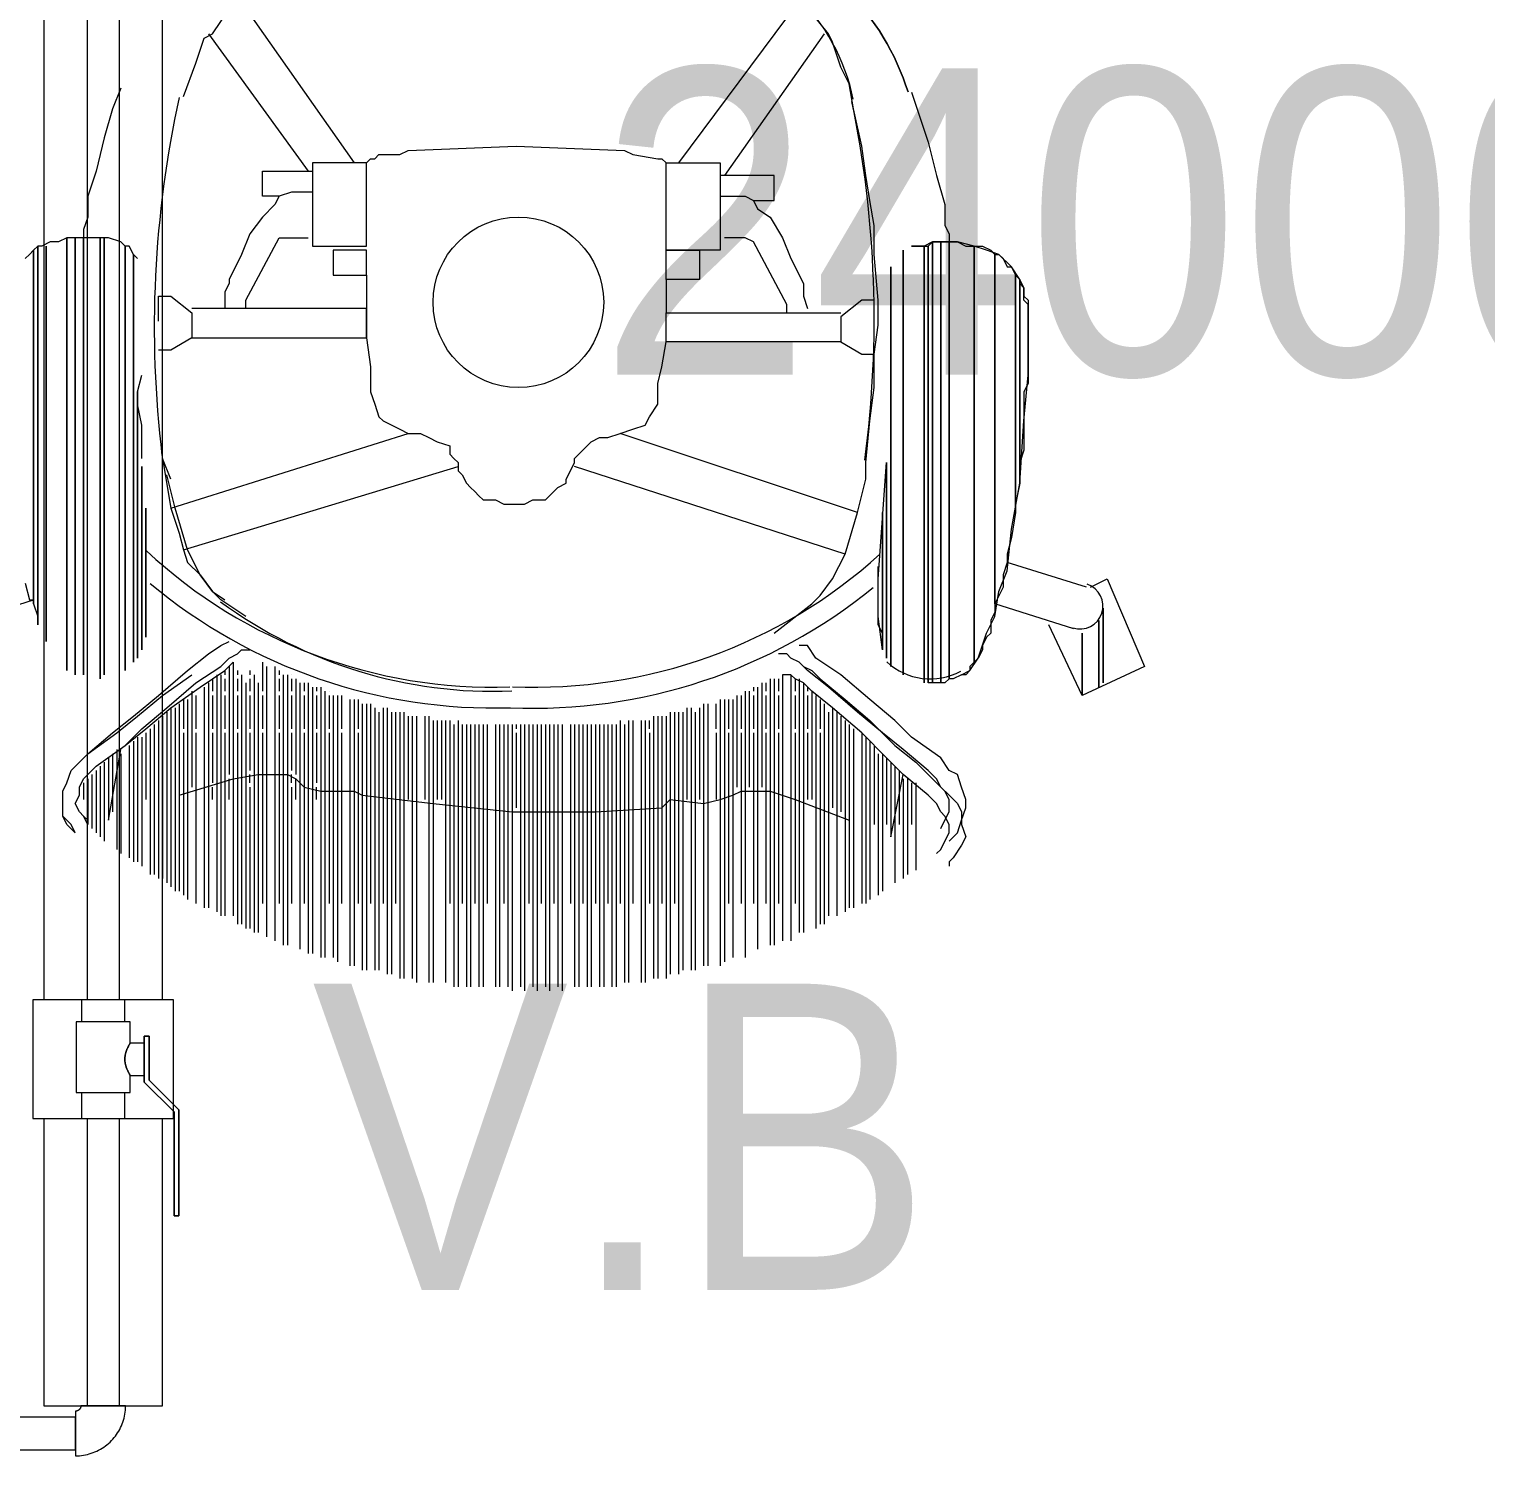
# Model space of a CAD drawing. Header units: metres. Extents: x 29 to 86.9, y -23.2 to 39.7.
# Drawn here: x 72.116 to 72.972, y -19.082 to -18.243 of the extents above; entities that cross this region are included whole.
import ezdxf

# ---------------------------------------------------------------- set-up
doc = ezdxf.new("R2010")
doc.units = ezdxf.units.M
doc.header["$LTSCALE"] = 100
doc.layers.get('0').update_dxf_attribs({"color": 254})
for name, color, linetype, lineweight in [('A-ANNO-NOTE', 7, 'Continuous', 9), ('Arqui', 8, 'Continuous', 0), ('M-EQPM-IDEN', 7, 'Continuous', 9), ('P-PIPE', 7, 'Continuous', 18)]:
    doc.layers.add(name, color=color, linetype=linetype, lineweight=lineweight)
doc.styles.add('SansSerif', font='SANSS__.TTF', dxfattribs={"width": 0.9, "height": 0.18})
doc.styles.add('SansSerif_1', font='SANSS__.TTF', dxfattribs={"width": 0.9, "height": 0.0018})

# ---------------------------------------------------------------- blocks, each defined once
blk = doc.blocks.new('A$C9582355f')
at = {"layer": 'Arqui'}
blk.add_lwpolyline([(43.64967, 4.88367, 0.237839), (43.55505, 4.98056, -0.237839)], format="xyb", close=True, dxfattribs=at)
for points in [[(43.22381, 4.88109), (43.23114, 4.90065), (43.23603, 4.91532), (43.24093, 4.91777), (43.25071, 4.93244), (43.25804, 4.93978), (43.2825, 4.95935), (43.29473, 4.96424), (43.29962, 4.96668), (43.31674, 4.96913), (43.33141, 4.97157)], [(43.57108, 4.5656), (43.59309, 4.58272), (43.59798, 4.58761), (43.60532, 4.5974), (43.61266, 4.61207), (43.61999, 4.63653), (43.62488, 4.65609), (43.62488, 4.66587), (43.62733, 4.69033), (43.62978, 4.70989), (43.62978, 4.72946), (43.63222, 4.74658), (43.63222, 4.76125), (43.62978, 4.78815), (43.62978, 4.80527), (43.62733, 4.81995), (43.62488, 4.83462), (43.62244, 4.85174), (43.61755, 4.87375), (43.6151, 4.88842), (43.61021, 4.89821), (43.60532, 4.91288), (43.60287, 4.91777), (43.59309, 4.93)], [(43.2556, 4.93978), (43.32408, 4.84196)], [(43.58575, 4.93734), (43.51483, 4.84196)], [(43.23848, 4.91777), (43.29717, 4.83707)], [(43.60043, 4.91777), (43.54173, 4.83462)], [(43.18712, 4.88598), (43.18223, 4.87375), (43.17734, 4.85663), (43.17245, 4.83707), (43.16756, 4.82239), (43.16756, 4.81016), (43.16511, 4.80283), (43.16511, 4.79794)], [(43.65179, 4.88353), (43.65668, 4.86886), (43.66157, 4.85418), (43.66646, 4.83462), (43.67135, 4.8175), (43.67135, 4.80527)], [(43.33141, 4.84196), (43.33386, 4.8444), (43.3363, 4.8444), (43.33875, 4.84685), (43.35098, 4.84685), (43.35587, 4.84929), (43.41945, 4.85174), (43.48304, 4.84929), (43.48793, 4.84685), (43.5026, 4.8444), (43.50505, 4.8444), (43.5075, 4.84196)], [(43.66157, 4.85418), (43.66646, 4.83462), (43.67135, 4.8175), (43.67135, 4.80527), (43.6738, 4.80038), (43.6738, 4.79549)], [(43.29962, 4.82484), (43.28739, 4.82484), (43.28005, 4.82239), (43.27027, 4.82239), (43.27027, 4.83707), (43.29962, 4.83707)], [(43.53929, 4.82239), (43.55396, 4.82239), (43.55885, 4.81995), (43.57108, 4.81995), (43.57108, 4.83462), (43.53929, 4.83462)], [(43.28005, 4.82239), (43.27761, 4.8175), (43.27027, 4.81016), (43.26294, 4.80038), (43.25804, 4.78815), (43.25071, 4.77348), (43.25071, 4.77103), (43.24826, 4.76614), (43.24826, 4.75881), (43.24826, 4.75636)], [(43.55885, 4.81995), (43.5613, 4.81506), (43.56864, 4.81016), (43.57597, 4.79794), (43.58086, 4.78571), (43.5882, 4.77103), (43.5882, 4.76859), (43.5882, 4.76614), (43.5882, 4.7637), (43.59065, 4.75636)], [(43.1969, 4.78571), (43.19446, 4.78815), (43.19201, 4.79304), (43.18957, 4.79304), (43.18712, 4.79549), (43.17979, 4.79794), (43.17734, 4.79794), (43.17489, 4.79794), (43.17, 4.79794), (43.16756, 4.79794), (43.16511, 4.79794), (43.16022, 4.79794), (43.15533, 4.79794), (43.15044, 4.79549), (43.14555, 4.79549), (43.14066, 4.79304), (43.13821, 4.79304), (43.13576, 4.7906), (43.13332, 4.78815), (43.13087, 4.78571)], [(43.13087, 4.59495), (43.13332, 4.58517), (43.13576, 4.58517)], [(43.15533, 4.54359), (43.15533, 4.79794), (43.15533, 4.54359)], [(43.16022, 4.54115), (43.16022, 4.79794), (43.16022, 4.54115)], [(43.16511, 4.54115), (43.16511, 4.79794), (43.16511, 4.54115)], [(43.17489, 4.5387), (43.17489, 4.79794), (43.17489, 4.5387)], [(43.17734, 4.54115), (43.17734, 4.79794), (43.17734, 4.54115)], [(43.26049, 4.75636), (43.26049, 4.76125), (43.28005, 4.79794), (43.28495, 4.79794), (43.29717, 4.79794)], [(43.57842, 4.75392), (43.57842, 4.75881), (43.55885, 4.79549), (43.55396, 4.79794), (43.54173, 4.79794)], [(43.68113, 4.54115), (43.68602, 4.54359), (43.69092, 4.55093), (43.69581, 4.5656), (43.7007, 4.57539), (43.70314, 4.59006), (43.70803, 4.60229), (43.71048, 4.62674), (43.71537, 4.65365), (43.71782, 4.69033), (43.72026, 4.71723), (43.72026, 4.73435), (43.72026, 4.75147), (43.72026, 4.75881), (43.71782, 4.76125), (43.71782, 4.76859), (43.71537, 4.77348), (43.71048, 4.78082), (43.70314, 4.78815), (43.69581, 4.7906), (43.68847, 4.79304), (43.67869, 4.79549), (43.6738, 4.79549), (43.66401, 4.79549), (43.65912, 4.79304), (43.65179, 4.79304), (43.65912, 4.79304), (43.66157, 4.79304), (43.66401, 4.79549), (43.66891, 4.79549), (43.67135, 4.79549), (43.6738, 4.79549), (43.67869, 4.79549), (43.68358, 4.79304), (43.68847, 4.79304), (43.69336, 4.79304), (43.69825, 4.7906), (43.7007, 4.78815), (43.70314, 4.78815), (43.70559, 4.78571), (43.70803, 4.78082), (43.71048, 4.78082), (43.71293, 4.77593), (43.71537, 4.77348), (43.71537, 4.77103), (43.71782, 4.76859), (43.71782, 4.7637), (43.72026, 4.76125), (43.72026, 4.75881), (43.72026, 4.75392), (43.72026, 4.75147), (43.72026, 4.74902), (43.72026, 4.74169), (43.72026, 4.7319), (43.72026, 4.72212), (43.72026, 4.71234), (43.71782, 4.70745), (43.71782, 4.69033), (43.71782, 4.67321), (43.71537, 4.66587), (43.71537, 4.65365), (43.71293, 4.64142), (43.71293, 4.63653), (43.71048, 4.62185), (43.70803, 4.61207), (43.70803, 4.60718), (43.70559, 4.59984), (43.70559, 4.59251), (43.7007, 4.58272)], [(43.66401, 4.53626), (43.66401, 4.79549), (43.66401, 4.53626)], [(43.66891, 4.53626), (43.66891, 4.79549), (43.66891, 4.53626)], [(43.6738, 4.5387), (43.6738, 4.79549), (43.6738, 4.5387)], [(43.13576, 4.58272), (43.13576, 4.7906), (43.13576, 4.58272)], [(43.13821, 4.5705), (43.13821, 4.79304), (43.13821, 4.5705)], [(43.1431, 4.56071), (43.1431, 4.79304), (43.1431, 4.56071)], [(43.18957, 4.54359), (43.18957, 4.79304), (43.18957, 4.54359)], [(43.19446, 4.54848), (43.19446, 4.78815), (43.19446, 4.54848)], [(43.33141, 4.77593), (43.33141, 4.7906), (43.31185, 4.7906), (43.31185, 4.77593), (43.33141, 4.77593), (43.33141, 4.75636), (43.33141, 4.73924), (43.33386, 4.72212), (43.33386, 4.71479), (43.33386, 4.70745), (43.3363, 4.70011), (43.33875, 4.69278), (43.34119, 4.69033), (43.35098, 4.68544), (43.35587, 4.68299), (43.36321, 4.68299), (43.3681, 4.68055), (43.37299, 4.6781), (43.38032, 4.67566), (43.38032, 4.67076), (43.38277, 4.66832), (43.38522, 4.66587), (43.38522, 4.66098), (43.38766, 4.65854), (43.39011, 4.65365), (43.39255, 4.6512), (43.395, 4.64875), (43.39744, 4.64631), (43.39989, 4.64386), (43.40478, 4.64386), (43.40723, 4.64386), (43.41212, 4.64142), (43.41456, 4.64142), (43.41701, 4.64142), (43.41945, 4.64142), (43.4219, 4.64142), (43.42435, 4.64142), (43.42924, 4.64386), (43.43168, 4.64386), (43.43657, 4.64386), (43.43902, 4.64631), (43.44146, 4.64875), (43.44391, 4.6512), (43.4488, 4.65365), (43.4488, 4.65609), (43.45125, 4.66098), (43.45369, 4.66587), (43.45369, 4.66832), (43.45614, 4.67076), (43.45858, 4.67321), (43.46347, 4.6781), (43.46837, 4.68055), (43.47326, 4.68055), (43.48059, 4.68299), (43.48793, 4.68544), (43.49527, 4.68788), (43.49771, 4.69278), (43.5026, 4.70011), (43.5026, 4.70745), (43.5026, 4.71234), (43.50505, 4.72212), (43.5075, 4.7368)], [(43.64689, 4.54115), (43.64689, 4.7906), (43.64689, 4.54115)], [(43.65912, 4.53626), (43.65912, 4.79304), (43.65912, 4.53626)], [(43.66157, 4.53626), (43.66157, 4.79304), (43.66157, 4.53626)], [(43.68847, 4.54848), (43.68847, 4.79304), (43.68847, 4.54848)], [(43.7007, 4.58272), (43.7007, 4.78815), (43.7007, 4.58272)], [(43.63956, 4.54604), (43.63956, 4.78082), (43.63956, 4.54604)], [(43.5075, 4.77348), (43.5075, 4.75392)], [(43.63956, 4.76125), (43.63956, 4.77593), (43.63956, 4.76125)], [(43.71293, 4.63653), (43.71293, 4.77593), (43.71293, 4.63653)], [(43.71537, 4.65365), (43.71537, 4.77348), (43.71537, 4.65365)], [(43.20913, 4.74902), (43.20913, 4.7637), (43.21647, 4.7637), (43.2287, 4.75392), (43.2287, 4.73924), (43.21647, 4.7319), (43.20913, 4.7319)], [(43.24826, 4.76614), (43.24826, 4.75881)], [(43.62978, 4.76125), (43.62244, 4.76125), (43.61021, 4.75147), (43.61021, 4.7368), (43.62244, 4.72946), (43.62978, 4.72946)], [(43.2287, 4.73924), (43.33141, 4.73924), (43.33141, 4.75636), (43.2287, 4.75636)], [(43.61021, 4.7368), (43.5075, 4.7368), (43.5075, 4.75392), (43.61021, 4.75392)], [(43.19935, 4.66832), (43.19935, 4.68055), (43.19935, 4.68788), (43.1969, 4.70011), (43.1969, 4.70745), (43.19935, 4.71723)], [(43.63956, 4.54604), (43.63956, 4.705), (43.63956, 4.54604)], [(43.63956, 4.54604), (43.63956, 4.69767), (43.63956, 4.54604)], [(43.63956, 4.54604), (43.63956, 4.69278), (43.63956, 4.54604)], [(43.21647, 4.63897), (43.35587, 4.68299)], [(43.61999, 4.63653), (43.48059, 4.68299)], [(43.21647, 4.65609), (43.21158, 4.66832), (43.21647, 4.63897), (43.22136, 4.6243), (43.22381, 4.61452), (43.22625, 4.60718), (43.23359, 4.59984), (43.24093, 4.59006), (43.24826, 4.58517)], [(43.19935, 4.55582), (43.19935, 4.66343), (43.19935, 4.55582)], [(43.26049, 4.57539), (43.24582, 4.58517), (43.24093, 4.59006), (43.23359, 4.59984), (43.22625, 4.61452), (43.21891, 4.63897), (43.21402, 4.65854)], [(43.22381, 4.61452), (43.38522, 4.66343)], [(43.61266, 4.61207), (43.45369, 4.66343)], [(43.63467, 4.55582), (43.63222, 4.57539), (43.63222, 4.58761), (43.63222, 4.5974), (43.63711, 4.66587)], [(43.63711, 4.55093), (43.63711, 4.66587), (43.63711, 4.55093)], [(43.63711, 4.55093), (43.63711, 4.66587), (43.63711, 4.55093)], [(43.63711, 4.55338), (43.63711, 4.64386), (43.63711, 4.55338)], [(43.2018, 4.56316), (43.2018, 4.63897), (43.2018, 4.56316)], [(43.63467, 4.55582), (43.63467, 4.63653), (43.63467, 4.55582)], [(43.63467, 4.56071), (43.63467, 4.6243), (43.63467, 4.56071)], [(43.7545, 4.59251), (43.70803, 4.60718)], [(43.63467, 4.5656), (43.63222, 4.5705), (43.63222, 4.57539), (43.63222, 4.57783), (43.63222, 4.58272), (43.63222, 4.5974), (43.63222, 4.60473)], [(43.75695, 4.59251), (43.76673, 4.5974), (43.78874, 4.54604), (43.75206, 4.52892), (43.73249, 4.5705)], [(43.0893, 4.5705), (43.13576, 4.58517), (43.13576, 4.58272), (43.13821, 4.57539), (43.13821, 4.5705)], [(43.74716, 4.56805), (43.7007, 4.58272), (43.7007, 4.57783), (43.69825, 4.57294), (43.69825, 4.5656), (43.69581, 4.56316), (43.69336, 4.55827), (43.69336, 4.55582), (43.69092, 4.55093), (43.68847, 4.54848), (43.68602, 4.54604), (43.68602, 4.54359), (43.68358, 4.54115), (43.68113, 4.54115), (43.67624, 4.5387), (43.6738, 4.5387), (43.67135, 4.53626), (43.66891, 4.53626), (43.66401, 4.53626), (43.66157, 4.53626)], [(43.76184, 4.53381), (43.76184, 4.57294), (43.76184, 4.53381)], [(43.76184, 4.53381), (43.76184, 4.57294), (43.76184, 4.53381)], [(43.76428, 4.53626), (43.76428, 4.58028), (43.76428, 4.53626)], [(43.76428, 4.53626), (43.76428, 4.58028), (43.76428, 4.53626)], [(43.75206, 4.52892), (43.75206, 4.5656), (43.75206, 4.52892)], [(43.75206, 4.52892), (43.75206, 4.5656), (43.75206, 4.52892)], [(43.16022, 4.44822), (43.15777, 4.45311), (43.15288, 4.458), (43.15288, 4.46533), (43.15288, 4.47267), (43.15533, 4.47756), (43.15777, 4.4849), (43.16267, 4.48979), (43.16756, 4.49468), (43.18223, 4.50691), (43.19446, 4.51669), (43.20913, 4.52892), (43.22625, 4.54359), (43.23848, 4.55338), (43.24582, 4.55827), (43.25071, 4.56071)], [(43.16756, 4.45555), (43.16511, 4.458), (43.16267, 4.46044), (43.16022, 4.46533), (43.16267, 4.47023), (43.16267, 4.47512), (43.16511, 4.48001), (43.16756, 4.48245), (43.17245, 4.48734), (43.18957, 4.49957), (43.19935, 4.50936), (43.21402, 4.52158), (43.23114, 4.53626), (43.24582, 4.54604), (43.25071, 4.55093), (43.2556, 4.55338), (43.25804, 4.55582), (43.26294, 4.55582)], [(43.6738, 4.44332), (43.67869, 4.44822), (43.68113, 4.45555), (43.68358, 4.46289), (43.68358, 4.46778), (43.68113, 4.47512), (43.67869, 4.48245), (43.6738, 4.4849), (43.66891, 4.49224), (43.65179, 4.50446), (43.642, 4.51425), (43.62733, 4.52647), (43.61021, 4.54115), (43.59554, 4.55093), (43.59065, 4.55827), (43.58575, 4.55827)], [(43.16756, 4.45311), (43.16511, 4.458), (43.16267, 4.46044), (43.16022, 4.46533), (43.16267, 4.47023), (43.16267, 4.47512), (43.16511, 4.48001), (43.16756, 4.48245), (43.17245, 4.48734), (43.18957, 4.49957), (43.2018, 4.50936), (43.21647, 4.52158), (43.23359, 4.53381), (43.24826, 4.54359), (43.25315, 4.54848)], [(43.25315, 4.54848), (43.25315, 4.48001), (43.25315, 4.3993)], [(43.27027, 4.54848), (43.27027, 4.53137)], [(43.66891, 4.45066), (43.67135, 4.45555), (43.6738, 4.46044), (43.6738, 4.46289), (43.6738, 4.46778), (43.67135, 4.47267), (43.66891, 4.47512), (43.66646, 4.48001), (43.66157, 4.4849), (43.64689, 4.49713), (43.63467, 4.50691), (43.61999, 4.51914), (43.60287, 4.53381), (43.59065, 4.54359), (43.58575, 4.54848), (43.58086, 4.55093), (43.57842, 4.55338), (43.57353, 4.55338)], [(43.16022, 4.44822), (43.15533, 4.45311), (43.15288, 4.458), (43.15288, 4.46533), (43.15288, 4.47267), (43.15533, 4.47756), (43.15777, 4.4849), (43.16267, 4.48979), (43.16756, 4.49468), (43.18468, 4.50691), (43.1969, 4.51669), (43.21158, 4.52892), (43.2287, 4.54115)], [(43.24093, 4.5387), (43.24093, 4.53137)], [(43.24337, 4.54115), (43.24337, 4.47756), (43.24337, 4.40175)], [(43.24582, 4.54115), (43.24582, 4.47756), (43.24582, 4.3993)], [(43.24826, 4.54359), (43.24826, 4.54115)], [(43.24826, 4.5387), (43.24826, 4.53137)], [(43.25071, 4.54604), (43.25071, 4.48245)], [(43.2556, 4.54359), (43.2556, 4.54115)], [(43.2556, 4.5387), (43.2556, 4.53137)], [(43.25804, 4.54115), (43.25804, 4.39441)], [(43.26294, 4.54359), (43.26294, 4.54115)], [(43.26294, 4.5387), (43.26294, 4.53137)], [(43.26538, 4.54115), (43.26538, 4.38952)], [(43.27272, 4.54604), (43.27272, 4.38708)], [(43.27761, 4.54604), (43.27761, 4.48245), (43.27761, 4.38463)], [(43.28005, 4.54359), (43.28005, 4.54115)], [(43.28005, 4.5387), (43.28005, 4.53137)], [(43.2825, 4.54115), (43.2825, 4.38218)], [(43.28495, 4.54115), (43.28495, 4.48245), (43.28495, 4.38218)], [(43.28739, 4.54115), (43.28739, 4.54115)], [(43.28739, 4.5387), (43.28739, 4.53137)], [(43.28984, 4.5387), (43.28984, 4.48245)], [(43.56864, 4.5387), (43.56864, 4.47267), (43.56864, 4.38218)], [(43.57108, 4.5387), (43.57108, 4.47023), (43.57108, 4.38218)], [(43.57353, 4.5387), (43.57353, 4.53137)], [(43.66646, 4.43599), (43.66891, 4.43843), (43.67135, 4.44332), (43.6738, 4.44822), (43.6738, 4.45311), (43.67135, 4.458), (43.66891, 4.46044), (43.66646, 4.46533), (43.66157, 4.47023), (43.64689, 4.48245), (43.63711, 4.49224), (43.62244, 4.50691), (43.60532, 4.52158), (43.59309, 4.53137), (43.5882, 4.53626), (43.58331, 4.5387), (43.58086, 4.54115), (43.57597, 4.54115)], [(43.57597, 4.54115), (43.57597, 4.47023), (43.57597, 4.38463)], [(43.58086, 4.54115), (43.58086, 4.46778), (43.58086, 4.38463)], [(43.58331, 4.5387), (43.58331, 4.53137)], [(43.58575, 4.5387), (43.58575, 4.38952)], [(43.5882, 4.54604), (43.59309, 4.54359), (43.59798, 4.5387), (43.61266, 4.52647), (43.62733, 4.51425), (43.642, 4.49957), (43.65423, 4.48979), (43.66891, 4.47512), (43.6738, 4.47023), (43.67869, 4.46533), (43.68113, 4.46044), (43.68113, 4.45311), (43.68358, 4.44577), (43.68113, 4.44088), (43.67624, 4.43354), (43.6738, 4.4311), (43.6738, 4.42865)], [(43.78874, 4.54604), (43.75206, 4.52892)], [(43.2287, 4.53137), (43.2287, 4.47512)], [(43.23114, 4.53137), (43.23114, 4.53137)], [(43.23603, 4.53381), (43.23603, 4.47512), (43.23603, 4.40419)], [(43.23848, 4.53626), (43.23848, 4.40419)], [(43.26049, 4.53626), (43.26049, 4.48001), (43.26049, 4.39197)], [(43.26783, 4.53626), (43.26783, 4.48245), (43.26783, 4.38952)], [(43.29228, 4.53626), (43.29228, 4.47756), (43.29228, 4.37974)], [(43.29473, 4.53626), (43.29473, 4.53137)], [(43.29717, 4.53626), (43.29717, 4.47512), (43.29717, 4.37729)], [(43.29962, 4.53381), (43.29962, 4.37729)], [(43.30207, 4.53381), (43.30207, 4.53137)], [(43.30451, 4.53381), (43.30451, 4.47267), (43.30451, 4.37485)], [(43.30696, 4.53137), (43.30696, 4.37485)], [(43.3094, 4.53137), (43.3094, 4.53137)], [(43.55396, 4.53137), (43.55396, 4.47267), (43.55396, 4.37485)], [(43.55641, 4.53137), (43.55641, 4.47512)], [(43.55885, 4.53381), (43.55885, 4.53137)], [(43.5613, 4.53381), (43.5613, 4.47267), (43.5613, 4.37974)], [(43.56374, 4.53626), (43.56374, 4.47512)], [(43.56619, 4.53626), (43.56619, 4.53137)], [(43.5882, 4.53626), (43.5882, 4.46533), (43.5882, 4.38952)], [(43.59065, 4.53381), (43.59065, 4.53137)], [(43.59309, 4.53137), (43.59309, 4.46778)], [(43.21647, 4.52158), (43.21647, 4.51425), (43.21647, 4.44577), (43.21647, 4.41642)], [(43.21891, 4.52158), (43.21891, 4.47023), (43.21891, 4.41398)], [(43.22136, 4.52403), (43.22136, 4.47023), (43.22136, 4.41398)], [(43.22381, 4.52647), (43.22381, 4.52403), (43.22381, 4.51425), (43.22381, 4.50936)], [(43.22625, 4.52647), (43.22625, 4.47267), (43.22625, 4.40909)], [(43.23114, 4.52892), (43.23114, 4.52403), (43.23114, 4.51425), (43.23114, 4.50936)], [(43.24093, 4.52892), (43.24093, 4.52403), (43.24093, 4.51425), (43.24093, 4.50936)], [(43.24826, 4.52892), (43.24826, 4.52403), (43.24826, 4.51425), (43.24826, 4.50936)], [(43.2556, 4.52892), (43.2556, 4.52403), (43.2556, 4.51425), (43.2556, 4.50936)], [(43.26294, 4.52892), (43.26294, 4.52403), (43.26294, 4.51425), (43.26294, 4.50936)], [(43.27027, 4.52892), (43.27027, 4.52403), (43.27027, 4.51425), (43.27027, 4.50936)], [(43.28005, 4.52892), (43.28005, 4.52403), (43.28005, 4.51425), (43.28005, 4.50936)], [(43.28739, 4.52892), (43.28739, 4.52403), (43.28739, 4.51425), (43.28739, 4.50936)], [(43.29473, 4.52892), (43.29473, 4.52403), (43.29473, 4.51425), (43.29473, 4.50936)], [(43.30207, 4.52892), (43.30207, 4.52403), (43.30207, 4.51425), (43.30207, 4.50936)], [(43.3094, 4.52892), (43.3094, 4.52403), (43.3094, 4.51425), (43.3094, 4.50936)], [(43.31185, 4.52892), (43.31185, 4.47267), (43.31185, 4.37485)], [(43.31429, 4.52892), (43.31429, 4.3724)], [(43.31674, 4.52892), (43.31674, 4.52403), (43.31674, 4.51425), (43.31674, 4.50936)], [(43.32163, 4.52647), (43.32163, 4.47267), (43.32163, 4.36996)], [(43.32408, 4.52647), (43.32408, 4.36996)], [(43.32652, 4.52647), (43.32652, 4.52403), (43.32652, 4.51425), (43.32652, 4.50936)], [(43.32897, 4.52403), (43.32897, 4.47023), (43.32897, 4.36751)], [(43.33141, 4.52403), (43.33141, 4.46778), (43.33141, 4.36751)], [(43.33386, 4.52403), (43.33386, 4.51425), (43.33386, 4.44577), (43.33386, 4.40664)], [(43.3363, 4.52158), (43.3363, 4.36751)], [(43.34119, 4.52158), (43.34119, 4.51425), (43.34119, 4.44577), (43.34119, 4.40664)], [(43.34364, 4.52158), (43.34364, 4.36506)], [(43.51972, 4.52158), (43.51972, 4.51425), (43.51972, 4.46778)], [(43.52217, 4.52158), (43.52217, 4.36751)], [(43.52706, 4.52158), (43.52706, 4.51425), (43.52706, 4.46778)], [(43.52951, 4.52403), (43.52951, 4.36996)], [(43.53195, 4.52403), (43.53195, 4.46533), (43.53195, 4.36996)], [(43.53684, 4.50936), (43.53684, 4.51425), (43.53684, 4.52403)], [(43.53929, 4.52647), (43.53929, 4.36996)], [(43.54173, 4.52647), (43.54173, 4.46778), (43.54173, 4.3724)], [(43.54418, 4.52647), (43.54418, 4.52403), (43.54418, 4.51425), (43.54418, 4.50936)], [(43.54663, 4.52647), (43.54663, 4.47023), (43.54663, 4.37485)], [(43.54907, 4.52892), (43.54907, 4.47512)], [(43.55152, 4.52892), (43.55152, 4.52403), (43.55152, 4.51425), (43.55152, 4.50936)], [(43.55885, 4.52892), (43.55885, 4.52403), (43.55885, 4.51425), (43.55885, 4.50936)], [(43.56619, 4.52892), (43.56619, 4.52403), (43.56619, 4.51425), (43.56619, 4.50936)], [(43.57353, 4.52892), (43.57353, 4.52403), (43.57353, 4.51425), (43.57353, 4.50936)], [(43.58331, 4.52892), (43.58331, 4.52403), (43.58331, 4.51425), (43.58331, 4.50936)], [(43.59065, 4.52892), (43.59065, 4.52403), (43.59065, 4.51425), (43.59065, 4.50936)], [(43.59554, 4.52892), (43.59554, 4.46289), (43.59554, 4.39197)], [(43.59798, 4.52647), (43.59798, 4.52403), (43.59798, 4.51425), (43.59798, 4.50936)], [(43.60043, 4.52403), (43.60043, 4.46044), (43.60043, 4.39441)], [(43.60532, 4.52158), (43.60532, 4.51425), (43.60532, 4.46289)], [(43.20913, 4.51425), (43.20913, 4.44577), (43.20913, 4.42131)], [(43.21158, 4.51669), (43.21158, 4.42131)], [(43.21402, 4.51914), (43.21402, 4.46778), (43.21402, 4.41887)], [(43.33875, 4.51914), (43.33875, 4.46778), (43.33875, 4.36751)], [(43.34609, 4.51914), (43.34609, 4.46778), (43.34609, 4.36506)], [(43.34853, 4.51914), (43.34853, 4.51425), (43.34853, 4.44577), (43.34853, 4.40664)], [(43.35098, 4.51914), (43.35098, 4.36262)], [(43.35342, 4.51914), (43.35342, 4.46533), (43.35342, 4.36262)], [(43.35587, 4.51669), (43.35587, 4.51425), (43.35587, 4.46778)], [(43.35831, 4.51669), (43.35831, 4.36262)], [(43.36076, 4.51669), (43.36076, 4.46533), (43.36076, 4.36017)], [(43.36565, 4.51669), (43.36565, 4.51425), (43.36565, 4.46778)], [(43.3681, 4.51669), (43.3681, 4.36017)], [(43.37054, 4.51425), (43.37054, 4.46533), (43.37054, 4.36017)], [(43.37299, 4.51425), (43.37299, 4.46778)], [(43.37543, 4.51425), (43.37543, 4.46778)], [(43.37788, 4.51425), (43.37788, 4.46289), (43.37788, 4.36017)], [(43.38032, 4.51425), (43.38032, 4.44577), (43.38032, 4.40664)], [(43.38522, 4.51425), (43.38522, 4.46289), (43.38522, 4.35773)], [(43.48059, 4.51425), (43.48059, 4.44577), (43.48059, 4.40664)], [(43.48549, 4.51425), (43.48549, 4.46289), (43.48549, 4.36017)], [(43.48793, 4.51425), (43.48793, 4.44577), (43.48793, 4.40664)], [(43.49282, 4.51425), (43.49282, 4.46289), (43.49282, 4.36017)], [(43.49527, 4.51425), (43.49527, 4.46289), (43.49527, 4.36017)], [(43.49771, 4.50936), (43.49771, 4.51425)], [(43.50016, 4.51669), (43.50016, 4.46289), (43.50016, 4.36262)], [(43.5026, 4.51669), (43.5026, 4.46289), (43.5026, 4.36262)], [(43.50505, 4.51669), (43.50505, 4.51425), (43.50505, 4.44577), (43.50505, 4.40664)], [(43.5075, 4.51669), (43.5075, 4.46289), (43.5075, 4.36262)], [(43.50994, 4.51914), (43.50994, 4.46533), (43.50994, 4.36506)], [(43.51239, 4.51914), (43.51239, 4.51425), (43.51239, 4.44577), (43.51239, 4.40664)], [(43.51483, 4.51914), (43.51483, 4.36506)], [(43.51728, 4.51914), (43.51728, 4.46778), (43.51728, 4.36751)], [(43.52461, 4.51914), (43.52461, 4.46533), (43.52461, 4.36751)], [(43.60287, 4.51914), (43.60287, 4.3993)], [(43.60777, 4.51914), (43.60777, 4.458), (43.60777, 4.3993)], [(43.61021, 4.51669), (43.61021, 4.46044)], [(43.61266, 4.51425), (43.61266, 4.45555), (43.61266, 4.44577), (43.61266, 4.40175)], [(43.1969, 4.50446), (43.1969, 4.46289), (43.1969, 4.4311)], [(43.19935, 4.50446), (43.19935, 4.46289), (43.19935, 4.42865)], [(43.2018, 4.50691), (43.2018, 4.46778)], [(43.20424, 4.50936), (43.20424, 4.42376)], [(43.20669, 4.5118), (43.20669, 4.46533), (43.20669, 4.42376)], [(43.22381, 4.50691), (43.22381, 4.47023), (43.22381, 4.44577), (43.22381, 4.41153)], [(43.23114, 4.50691), (43.23114, 4.47267), (43.23114, 4.44577), (43.23114, 4.40664)], [(43.24093, 4.50691), (43.24093, 4.47756)], [(43.24826, 4.50691), (43.24826, 4.44577), (43.24826, 4.3993)], [(43.2556, 4.50691), (43.2556, 4.48001), (43.2556, 4.44577), (43.2556, 4.3993), (43.2556, 4.39441)], [(43.26294, 4.50691), (43.26294, 4.4849)], [(43.27027, 4.50691), (43.27027, 4.44577), (43.27027, 4.40664)], [(43.28005, 4.50691), (43.28005, 4.44577), (43.28005, 4.40664)], [(43.28739, 4.50691), (43.28739, 4.4849)], [(43.29473, 4.50691), (43.29473, 4.44577), (43.29473, 4.40664)], [(43.30207, 4.50691), (43.30207, 4.47756)], [(43.3094, 4.50691), (43.3094, 4.47267), (43.3094, 4.44577), (43.3094, 4.40664)], [(43.31674, 4.50691), (43.31674, 4.47267), (43.31674, 4.44577), (43.31674, 4.40664)], [(43.32652, 4.50691), (43.32652, 4.47267), (43.32652, 4.44577), (43.32652, 4.40664)], [(43.38277, 4.5118), (43.38277, 4.46289), (43.38277, 4.35773)], [(43.38766, 4.5118), (43.38766, 4.44577), (43.38766, 4.40664)], [(43.39011, 4.5118), (43.39011, 4.46289), (43.39011, 4.35773)], [(43.39255, 4.5118), (43.39255, 4.46289), (43.39255, 4.35773)], [(43.395, 4.5118), (43.395, 4.44577), (43.395, 4.40664)], [(43.39744, 4.5118), (43.39744, 4.46289), (43.39744, 4.35773)], [(43.39989, 4.5118), (43.39989, 4.46289), (43.39989, 4.35773)], [(43.40233, 4.5118), (43.40233, 4.44577), (43.40233, 4.40664)], [(43.40723, 4.5118), (43.40723, 4.46289), (43.40723, 4.35773)], [(43.40967, 4.5118), (43.40967, 4.35773)], [(43.41212, 4.5118), (43.41212, 4.44577), (43.41212, 4.40664)], [(43.41456, 4.5118), (43.41456, 4.46044), (43.41456, 4.35773)], [(43.41701, 4.5118), (43.41701, 4.35528)], [(43.41945, 4.5118), (43.41945, 4.50936)], [(43.41945, 4.50691), (43.41945, 4.50446)], [(43.41945, 4.50446), (43.41945, 4.46289)], [(43.4219, 4.5118), (43.4219, 4.46044), (43.4219, 4.35773)], [(43.42435, 4.5118), (43.42435, 4.35528)], [(43.42679, 4.5118), (43.42679, 4.44577), (43.42679, 4.40664)], [(43.42924, 4.5118), (43.42924, 4.46044), (43.42924, 4.35773)], [(43.43168, 4.5118), (43.43168, 4.35528)], [(43.43413, 4.5118), (43.43413, 4.44577), (43.43413, 4.40664)], [(43.43657, 4.5118), (43.43657, 4.46044), (43.43657, 4.35773)], [(43.43902, 4.5118), (43.43902, 4.35528)], [(43.44146, 4.5118), (43.44146, 4.44577), (43.44146, 4.40664)], [(43.44391, 4.5118), (43.44391, 4.46044), (43.44391, 4.35773)], [(43.44636, 4.5118), (43.44636, 4.35528)], [(43.45125, 4.5118), (43.45125, 4.44577), (43.45125, 4.40664)], [(43.45369, 4.5118), (43.45369, 4.46044), (43.45369, 4.35773)], [(43.45614, 4.5118), (43.45614, 4.35773)], [(43.45858, 4.5118), (43.45858, 4.44577), (43.45858, 4.40664)], [(43.46103, 4.5118), (43.46103, 4.46044), (43.46103, 4.35773)], [(43.46347, 4.5118), (43.46347, 4.35773)], [(43.46592, 4.5118), (43.46592, 4.44577), (43.46592, 4.40664)], [(43.46837, 4.5118), (43.46837, 4.46044), (43.46837, 4.35773)], [(43.47081, 4.5118), (43.47081, 4.35773)], [(43.47326, 4.5118), (43.47326, 4.44577), (43.47326, 4.40664)], [(43.4757, 4.5118), (43.4757, 4.46044), (43.4757, 4.35773)], [(43.47815, 4.5118), (43.47815, 4.46289), (43.47815, 4.35773)], [(43.48304, 4.5118), (43.48304, 4.46289), (43.48304, 4.36017)], [(43.49771, 4.50691), (43.49771, 4.44577), (43.49771, 4.40664)], [(43.53684, 4.50691), (43.53684, 4.46778)], [(43.54418, 4.50691), (43.54418, 4.44577), (43.54418, 4.40664)], [(43.55152, 4.50691), (43.55152, 4.47267), (43.55152, 4.44577), (43.55152, 4.40664)], [(43.55885, 4.50691), (43.55885, 4.47267), (43.55885, 4.44577), (43.55885, 4.40664)], [(43.56619, 4.50691), (43.56619, 4.47267), (43.56619, 4.44577), (43.56619, 4.40664)], [(43.57353, 4.50691), (43.57353, 4.47023), (43.57353, 4.44577), (43.57353, 4.40664)], [(43.58331, 4.50691), (43.58331, 4.44577), (43.58331, 4.40664)], [(43.59065, 4.50691), (43.59065, 4.46778)], [(43.59798, 4.50691), (43.59798, 4.44577), (43.59798, 4.3993), (43.59798, 4.39441)], [(43.6151, 4.5118), (43.6151, 4.45555), (43.6151, 4.40419)], [(43.61755, 4.50936), (43.61755, 4.45555), (43.61755, 4.40419)], [(43.62244, 4.50691), (43.62244, 4.44577), (43.62244, 4.40664)], [(43.62488, 4.50446), (43.62488, 4.45311), (43.62488, 4.40664)], [(43.17979, 4.49224), (43.17979, 4.45555), (43.18712, 4.49713)], [(43.18468, 4.49713), (43.18468, 4.458), (43.18468, 4.44577), (43.18468, 4.43843)], [(43.19201, 4.49957), (43.19201, 4.43354)], [(43.19446, 4.50202), (43.19446, 4.44577), (43.19446, 4.4311)], [(43.62733, 4.50202), (43.62733, 4.45066), (43.62733, 4.40909)], [(43.62978, 4.49957), (43.62978, 4.45311)], [(43.17489, 4.48734), (43.17489, 4.44577)], [(43.17734, 4.48979), (43.17734, 4.44577), (43.17734, 4.44332)], [(43.18223, 4.49468), (43.18223, 4.46044)], [(43.18712, 4.49468), (43.18712, 4.46044), (43.18712, 4.43599)], [(43.63222, 4.49468), (43.63222, 4.41153)], [(43.63467, 4.49468), (43.63467, 4.44822), (43.63467, 4.41398)], [(43.63711, 4.49224), (43.63711, 4.45311)], [(43.63956, 4.48979), (43.63956, 4.44577), (43.64689, 4.48245)], [(43.642, 4.48734), (43.642, 4.41887)], [(43.16756, 4.48001), (43.16756, 4.45311)], [(43.17, 4.48245), (43.17, 4.45066)], [(43.17245, 4.4849), (43.17245, 4.44822)], [(43.22136, 4.47023), (43.25315, 4.48001), (43.26783, 4.48245), (43.28495, 4.48245), (43.28984, 4.48001), (43.29473, 4.47512), (43.30451, 4.47267), (43.32408, 4.47267), (43.32897, 4.47023), (43.37054, 4.46533), (43.41701, 4.46044), (43.46592, 4.46044), (43.50505, 4.46289), (43.50994, 4.46778), (43.52951, 4.46533), (43.53929, 4.46778), (43.54663, 4.47023), (43.55152, 4.47267), (43.56864, 4.47267), (43.58331, 4.46778), (43.6151, 4.45555)], [(43.25071, 4.46778), (43.25071, 4.48001)], [(43.26294, 4.47756), (43.26294, 4.48245)], [(43.28739, 4.47756), (43.28739, 4.48245)], [(43.28984, 4.46778), (43.28984, 4.48001)], [(43.64445, 4.4849), (43.64445, 4.45311)], [(43.64689, 4.48001), (43.64689, 4.44332), (43.64689, 4.42131)], [(43.64934, 4.48001), (43.64934, 4.44088), (43.64934, 4.42376)], [(43.16511, 4.47756), (43.16511, 4.46778)], [(43.24093, 4.46778), (43.24093, 4.47512)], [(43.26294, 4.47512), (43.26294, 4.44577), (43.26294, 4.3993), (43.26294, 4.39197)], [(43.28739, 4.47512), (43.28739, 4.44577), (43.28739, 4.40664)], [(43.30207, 4.46778), (43.30207, 4.47512)], [(43.65179, 4.47756), (43.65179, 4.45311)], [(43.65423, 4.47756), (43.65423, 4.4311), (43.65423, 4.4262)]]:
    blk.add_lwpolyline(points, dxfattribs=at)
for points in [[(43.29962, 4.79304), (43.33141, 4.79304), (43.33141, 4.84196), (43.29962, 4.84196)], [(43.53929, 4.7906), (43.5075, 4.7906), (43.5075, 4.84196), (43.53929, 4.84196)], [(43.52706, 4.7906), (43.52706, 4.77348), (43.5075, 4.77348), (43.5075, 4.7906)], [(43.1969, 4.55093), (43.1969, 4.70745), (43.1969, 4.55093)]]:
    blk.add_lwpolyline(points, close=True, dxfattribs=at)
blk.add_lwpolyline([(43.20434, 4.59482, 0.184177), (43.416, 4.52174, 0.184177), (43.62922, 4.59242)], format="xyb", dxfattribs=at)
blk.add_circle((43.42068, 4.76003), 0.05013, dxfattribs=at)
for centre, radius, start, end in [((43.50138, 4.85541), 0.11861, 11.69497, 79.20592), ((43.83643, 4.74536), 0.62974, 167.60741, 186.88296), ((43.00003, 4.75025), 0.62974, 352.43041, 11.71143), ((43.406, 4.8334), 0.29959, 227.12037, 271.85119), ((43.43046, 4.83584), 0.30203, 267.48963, 312.15453), ((43.75083, 4.5815), 0.01345, 251.75169, 71.75165), ((43.406, 4.8016), 0.27024, 233.61878, 272.31262), ((43.66279, 4.57661), 0.03791, 227.52135, 298.07556)]:
    blk.add_arc(centre, radius, start, end, dxfattribs=at)
blk = doc.blocks.new('Ball_Valve-Brass-Standard_Port-WATTS-WBVS3-0_38_Thru_3_00_Inch-Soldered - 5_8_-2319746-NIVEL 02')
at = {"layer": 'P-PIPE', "color": 1, "true_color": 0xff0000}
for p, q in [((72.14666, -18.81388), (72.14666, -18.82691)), ((72.15936, -18.81388), (72.14666, -18.81388)), ((72.17206, -18.81388), (72.15936, -18.81388)), ((72.17206, -18.82691), (72.17206, -18.81388)), ((72.14348, -18.82691), (72.14348, -18.86831)), ((72.15936, -18.82691), (72.14348, -18.82691)), ((72.15936, -18.82691), (72.14666, -18.82691)), ((72.17206, -18.82691), (72.15936, -18.82691)), ((72.17523, -18.82691), (72.15936, -18.82691)), ((72.17523, -18.83928), (72.17523, -18.82691)), ((72.18351, -18.83928), (72.17523, -18.83928)), ((72.18351, -18.86223), (72.18351, -18.83535)), ((72.18351, -18.83535), (72.18631, -18.83535)), ((72.18631, -18.83535), (72.18351, -18.83535)), ((72.18351, -18.83535), (72.18351, -18.86223)), ((72.18351, -18.85833), (72.18351, -18.83928)), ((72.18351, -18.85833), (72.18351, -18.83928)), ((72.18631, -18.83535), (72.18631, -18.86108)), ((72.18631, -18.86108), (72.18631, -18.83535)), ((72.17523, -18.85833), (72.18351, -18.85833)), ((72.17523, -18.86831), (72.17523, -18.85833)), ((72.14348, -18.86831), (72.15936, -18.86831)), ((72.14666, -18.86831), (72.14666, -18.88373)), ((72.14666, -18.86831), (72.15936, -18.86831)), ((72.15936, -18.86831), (72.17206, -18.86831)), ((72.15936, -18.86831), (72.17523, -18.86831)), ((72.17206, -18.88373), (72.17206, -18.86831)), ((72.20101, -18.87973), (72.18351, -18.86223)), ((72.18351, -18.86223), (72.20101, -18.87973)), ((72.18631, -18.86108), (72.20381, -18.87858)), ((72.20381, -18.87858), (72.18631, -18.86108)), ((72.14666, -18.88373), (72.15936, -18.88373)), ((72.15936, -18.88373), (72.17206, -18.88373)), ((72.20101, -18.94088), (72.20101, -18.87973)), ((72.20101, -18.87973), (72.20101, -18.94088)), ((72.20381, -18.87858), (72.20381, -18.94088)), ((72.20381, -18.94088), (72.20381, -18.87858)), ((72.20381, -18.94088), (72.20101, -18.94088)), ((72.20101, -18.94088), (72.20381, -18.94088))]:
    blk.add_line(p, q, dxfattribs=at)
for points in [[(72.17523, -18.85833), (72.17522, -18.85833), (72.17516, -18.85825), (72.17502, -18.858), (72.17489, -18.85775), (72.17471, -18.85742), (72.17448, -18.85703), (72.17428, -18.85666), (72.17411, -18.85634), (72.17399, -18.85608), (72.17387, -18.85581), (72.17369, -18.85544), (72.17345, -18.85494), (72.17322, -18.85441), (72.17305, -18.85396), (72.17293, -18.85361), (72.17282, -18.85325), (72.17267, -18.85276), (72.17248, -18.85212), (72.17229, -18.85132), (72.17216, -18.8505), (72.17209, -18.84966), (72.17207, -18.84881), (72.17209, -18.84795), (72.17216, -18.84711), (72.17229, -18.84629), (72.17248, -18.8455), (72.17267, -18.84486), (72.17282, -18.84437), (72.17293, -18.84401), (72.17305, -18.84366), (72.17322, -18.84321), (72.17345, -18.84267), (72.17369, -18.84218), (72.17387, -18.8418), (72.17399, -18.84153), (72.17412, -18.84127), (72.17428, -18.84095), (72.17448, -18.84058), (72.17471, -18.84019), (72.17489, -18.83987), (72.17502, -18.83961), (72.17516, -18.83936), (72.17522, -18.83928), (72.17523, -18.83928)], [(72.17523, -18.83928), (72.17522, -18.83928), (72.17516, -18.83936), (72.17502, -18.83961), (72.17489, -18.83987), (72.17471, -18.84019), (72.17448, -18.84058), (72.17428, -18.84095), (72.17412, -18.84127), (72.17399, -18.84153), (72.17387, -18.8418), (72.17369, -18.84218), (72.17345, -18.84267), (72.17322, -18.84321), (72.17305, -18.84366), (72.17293, -18.84401), (72.17282, -18.84437), (72.17267, -18.84486), (72.17248, -18.8455), (72.17229, -18.84629), (72.17216, -18.84711), (72.17209, -18.84795), (72.17207, -18.84881), (72.17209, -18.84966), (72.17216, -18.8505), (72.17229, -18.85132), (72.17248, -18.85212), (72.17267, -18.85276), (72.17282, -18.85325), (72.17293, -18.85361), (72.17305, -18.85396), (72.17322, -18.85441), (72.17345, -18.85494), (72.17369, -18.85544), (72.17387, -18.85581), (72.17399, -18.85608), (72.17411, -18.85634), (72.17428, -18.85666), (72.17448, -18.85703), (72.17471, -18.85742), (72.17489, -18.85775), (72.17502, -18.858), (72.17516, -18.85825), (72.17522, -18.85833), (72.17523, -18.85833)]]:
    blk.add_open_spline(points, degree=3, knots=[0, 0, 0, 0, 0.055556, 0.083333, 0.111111, 0.138889, 0.166667, 0.194444, 0.208333, 0.222222, 0.236111, 0.25, 0.277778, 0.305556, 0.319444, 0.333333, 0.347222, 0.361111, 0.388889, 0.416667, 0.444444, 0.472222, 0.5, 0.527778, 0.555556, 0.583333, 0.611111, 0.638889, 0.652778, 0.666667, 0.680556, 0.694444, 0.722222, 0.75, 0.763889, 0.777778, 0.791667, 0.805556, 0.833333, 0.861111, 0.888889, 0.916667, 0.944444, 1, 1, 1, 1], dxfattribs=at)
blk = doc.blocks.new('Elbow - Welded - REFRIGERACION-V10-NIVEL 02')
at = {"layer": 'P-PIPE', "color": 1, "true_color": 0xff0000}
for p, q in [((-0.01632, 0.01315), (-0.01632, -0.01315)), ((-0.01632, 0.01315), (-0.01632, -0.01315)), ((0.01315, 0.01632), (-0.01315, 0.01632)), ((0.01315, 0.01632), (-0.01315, 0.01632))]:
    blk.add_line(p, q, dxfattribs=at)
at = {"layer": 'P-PIPE', "color": 1, "true_color": 0xff0000, "flags": 128}
for points in [[(-0.01632, -0.01315), (-0.01514, -0.01312), (-0.01397, -0.01305), (-0.01279, -0.01293), (-0.01163, -0.01277), (-0.01047, -0.01256), (-0.00932, -0.0123), (-0.00818, -0.012), (-0.00705, -0.01165), (-0.00594, -0.01126), (-0.00485, -0.01082), (-0.00377, -0.01034), (-0.00271, -0.00982), (-0.00168, -0.00925), (-0.00067, -0.00865), (0.00032, -0.008), (0.00128, -0.00731), (0.00221, -0.00659), (0.00311, -0.00583), (0.00398, -0.00504), (0.00482, -0.00421), (0.00562, -0.00335), (0.00639, -0.00245), (0.00712, -0.00153), (0.00782, -0.00058), (0.00847, 0.0004), (0.00909, 0.0014), (0.00967, 0.00243), (0.0102, 0.00348), (0.01069, 0.00455), (0.01114, 0.00564), (0.01155, 0.00675), (0.01191, 0.00787), (0.01222, 0.00901), (0.01249, 0.01016), (0.01272, 0.01131), (0.01289, 0.01248), (0.01303, 0.01365), (0.01311, 0.01483), (0.01314, 0.016), (0.01315, 0.01632)], [(-0.01315, 0.01632), (-0.01315, 0.01619), (-0.01316, 0.01607), (-0.01317, 0.01594), (-0.01319, 0.01582), (-0.01321, 0.01569), (-0.01324, 0.01557), (-0.01327, 0.01544), (-0.01331, 0.01532), (-0.01335, 0.0152), (-0.0134, 0.01509), (-0.01345, 0.01497), (-0.01351, 0.01486), (-0.01357, 0.01474), (-0.01363, 0.01463), (-0.0137, 0.01453), (-0.01377, 0.01443), (-0.01385, 0.01433), (-0.01393, 0.01423), (-0.01402, 0.01413), (-0.01411, 0.01404), (-0.0142, 0.01396), (-0.0143, 0.01387), (-0.0144, 0.0138), (-0.0145, 0.01372), (-0.01461, 0.01365), (-0.01471, 0.01358), (-0.01483, 0.01352), (-0.01494, 0.01346), (-0.01505, 0.01341), (-0.01517, 0.01336), (-0.01529, 0.01332), (-0.01541, 0.01328), (-0.01553, 0.01325), (-0.01566, 0.01322), (-0.01578, 0.01319), (-0.01591, 0.01317), (-0.01603, 0.01316), (-0.01616, 0.01315), (-0.01629, 0.01315), (-0.01632, 0.01315)]]:
    blk.add_lwpolyline(points, dxfattribs=at)
blk = doc.blocks.new('VALVULA DE BOLA - VALVULA DE BOLA-580206-NIVEL 02')
at = {"layer": 'A-ANNO-NOTE', "insert": (-0.0017078, 0.0011891), "char_height": 0.0018, "width": 0.004329113, "attachment_point": 1, "style": 'SansSerif_1'}
blk.add_mtext('V.B', dxfattribs=at)

msp = doc.modelspace()

# ---------------------------------------------------------------- linework, layer by layer
at = {"layer": 'P-PIPE', "color": 1, "true_color": 0xff0000}
for p, q in [((72.14983, -14.04245), (72.14983, -18.81393)), ((72.16888, -18.81393), (72.16888, -14.04245)), ((72.19428, -18.81393), (72.19428, -14.04245)), ((72.12443, -14.06106), (72.12443, -18.81393)), ((72.11808, -18.81393), (72.11808, -18.88378)), ((72.20063, -18.81393), (72.11808, -18.81393)), ((72.20063, -18.88378), (72.20063, -18.81393)), ((72.11808, -18.88378), (72.20063, -18.88378)), ((72.12443, -18.88378), (72.12443, -19.05255)), ((72.14983, -18.88378), (72.14983, -19.05255)), ((72.16888, -19.05255), (72.16888, -18.88378)), ((72.19428, -19.05255), (72.19428, -18.88378)), ((72.12443, -19.05255), (72.19428, -19.05255)), ((72.14304, -19.05935), (71.67633, -19.05935)), ((72.14304, -19.0784), (72.14304, -19.05935)), ((71.67633, -19.0784), (72.14304, -19.0784))]:
    msp.add_line(p, q, dxfattribs=at)

# ---------------------------------------------------------------- block references
msp.add_blockref('A$C9582355f', (28.98266, -23.16397))
at = {"layer": 'A-ANNO-NOTE', "xscale": 100, "yscale": 100, "zscale": 100}
msp.add_blockref('VALVULA DE BOLA - VALVULA DE BOLA-580206-NIVEL 02', (72.45276, -18.92335), dxfattribs=at)
at = {"layer": 'P-PIPE', "color": 1, "true_color": 0xff0000}
for name, p in [('Ball_Valve-Brass-Standard_Port-WATTS-WBVS3-0_38_Thru_3_00_Inch-Soldered - 5_8_-2319746-NIVEL 02', (0, -0.00005)), ('Elbow - Welded - REFRIGERACION-V10-NIVEL 02', (72.15936, -19.06887))]:
    msp.add_blockref(name, p, dxfattribs=at)

# ---------------------------------------------------------------- texts
at = {"layer": 'M-EQPM-IDEN', "insert": (72.45008, -18.26645), "char_height": 0.18, "width": 1.8326576, "attachment_point": 1, "style": 'SansSerif'}
msp.add_mtext('24000 BTU/HR', dxfattribs=at)

doc.saveas('drawing.dxf')
